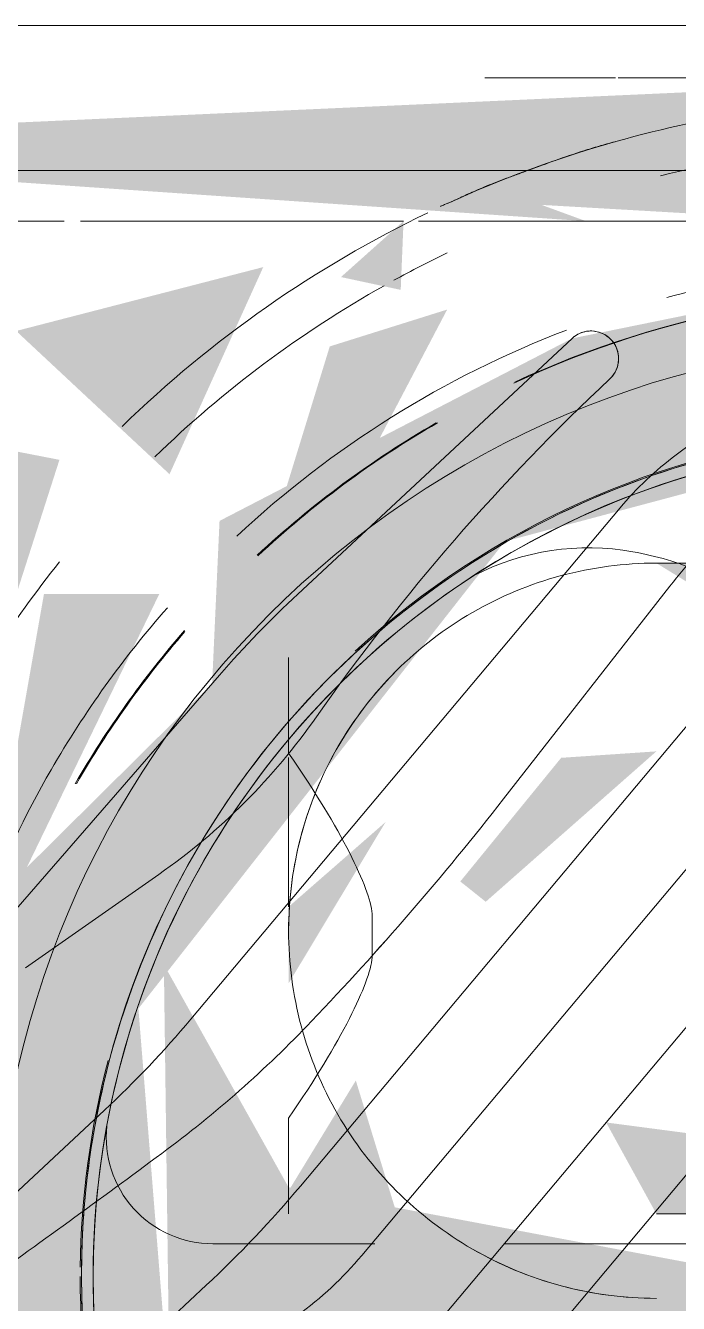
# Model space of a CAD drawing. Header units: metres. Extents: x 1 to 114, y -6 to 62.
# Drawn here: x 62.5624 to 62.5916, y 59.0197 to 59.0771 of the extents above; entities that cross this region are included whole.
import ezdxf

# ---------------------------------------------------------------- set-up
doc = ezdxf.new("R2010")
doc.units = ezdxf.units.M
doc.layers.add('ARQ_1100_BASE_TÉRREO_GARAGEM_dwg', color=7, linetype='Continuous', lineweight=5, true_color=0x767676)
doc.layers.add('KIRYA - PISO', color=7, linetype='Continuous', lineweight=5)
doc.layers.add('P-SANR-FIXT', color=7, linetype='Continuous', lineweight=5)

# ---------------------------------------------------------------- blocks, each defined once
blk = doc.blocks.new('Caixa Sifonada Montada_100x150x50 Completa e Antiespuma - Caixas e Ralos - Esgoto - MEP - Tigre - Porta-grelha e grelha quadrados brancos - 100x150x50-55786-PLANTA BAIXA GERAL')
at = {"layer": 'P-SANR-FIXT', "true_color": 0xe6e6e6, "transparency": 33554560}
for points in [[(-0.05524999999992247, -0.0552500000000091), (0.05525000000006108, -0.0552500000000091), (0.05025093390128409, 0.05524999999997444), (-0.05524999999992247, 0.0498129386913854), (-0.05032589929794226, 0.02353561123165687), (-0.04874999999993261, 0.02828070738214533), (-0.04429743871645082, 0.04874999999996726), (0.04875000000007122, 0.04437010283808709), (0.04338605976506274, -0.04875000000001924), (-0.04874999999993261, -0.0443197858726171), (-0.05327745455963172, -0.02368927295551316), (-0.05524999999992247, -0.02567852594009396), (-0.05524999999992247, -0.05387457643539911)], [(-0.03835352348523779, 0.00248924020403706), (-0.03390023198751196, -1.732587406877428e-14), (-0.001880018466449792, 0.002357468591068255), (0.003102852018237127, 0.02880878227659155), (0.01310454817832069, 0.03440593209102276), (-0.007789824069073257, 0.03412944922071338), (-0.01995439466627995, 0.0211467445615705), (-0.03032358361354986, 0.01553054617385183), (-0.03515944778499679, 0.01440969300050983), (-0.03783936793239546, 0.00440809485022769)], [(0.001914698749834133, 0.02395672763685648), (0.007895742725300534, 0.02579287782927354), (0.002946700659732915, 0.02880878227659155), (0.001914698749834133, 0.02552283971333909)], [(0.01225667260441678, 0.02880878227659155), (0.01950258137924425, 0.02445546353149444), (0.01569479363075802, 0.02880878227659155)], [(0.01592045772618549, 0.01996362254597634), (0.02267056563875763, 0.01230878227656931), (0.0223817459873073, 0.01657934717208577), (0.01683116972550142, 0.02110561927217023)], [(0.03112037293685417, 0.01230878227656931), (0.02849191451212141, 0.008023561945271058), (0.03112037293685417, 0.005519200792672246)]]:
    blk.add_hatch(color=254, dxfattribs=at).paths.add_polyline_path(points)
h = blk.add_hatch(color=254, dxfattribs=at)
h.paths.add_polyline_path([(0.04875000000007122, 0.04874999999996726), (0.04647000000005787, 0.01546594052438068), (0.04875000000007122, 0.02169418695583354), (0.04875000000007122, 0.04646999999997124)])
h.paths.add_polyline_path([(0.0111260466979461, 0.04874639560905253), (0.02803574585154029, 0.04691139991027958), (0.01693386547975783, 0.04874639560905253)])
h = blk.add_hatch(color=254, dxfattribs=at)
h.paths.add_polyline_path([(-0.04646999999991926, -0.03909157412342302), (-0.04142995070002244, -0.04094067143388357), (-0.03895021057008394, -0.03103226784029762), (-0.04479816114979199, -0.0318575312212462), (-0.04646999999991926, -0.03900394752263424)])
h.paths.add_polyline_path([(-0.04646999999991926, 0.04646999999997124), (-0.04093606639762879, 0.03810496623822874), (-0.03299512197246663, 0.03680857395686376), (-0.03567343194059035, 0.03925347404101336), (-0.04561047557766178, 0.04646999999997124)])
h.paths.add_polyline_path([(-0.04567707001213571, -0.04647000000002322), (-0.02472877075734996, -0.04219566895535072), (-0.03573260240738623, -0.03909157412342302), (-0.04429743871645082, -0.04544636478324797)])
h.paths.add_polyline_path([(-0.04536652043098616, 0.04646999999997124), (-0.02838469635372817, 0.04043506797985051), (-0.03421497220663546, 0.04375658778211928), (-0.04429743871645082, 0.04646999999997124)])
h.paths.add_polyline_path([(0.01705110000636951, 0.04589304032061132), (0.03117449009299371, 0.04547898674842682), (0.02345265593599229, 0.04646999999997124)])
h.paths.add_polyline_path([(0.02205536188282686, 0.04348311481504657), (0.03575717844280812, 0.03909157412337104), (0.03719406650809474, 0.04646999999997124), (0.02655096477870857, 0.04437010283808709)])
h.paths.add_polyline_path([(0.03279468775695505, -0.03705991051363831), (0.03839924547538017, -0.03450946586090377), (0.03432564337378694, -0.03514015289138633)])
h.paths.add_polyline_path([(0.0351129709235699, 0.03415287537117365), (0.04440810988360231, 0.02994684968535648), (0.04154062186717392, 0.04103305589788825), (0.03759399645100948, 0.03680857395686376)])
h.paths.add_polyline_path([(0.03707342059099902, -0.0316945492443108), (0.04172861048537025, -0.02823039041669267), (0.03951852768720424, -0.02862848192429497)])
h.paths.add_polyline_path([(0.04338605976506274, 0.02377875009399731), (0.04647000000005787, 0.02365178469280636), (0.04396055960423141, 0.02646051726966625)])
h = blk.add_hatch(color=254, dxfattribs=at)
h.paths.add_polyline_path([(-0.04106668244027169, 0.01562476760195968), (-0.03578826927877481, 0.01440969300050983), (-0.03915009264387836, 0.02076056537808422), (-0.03976214807195206, 0.01910915033442475)])
h.paths.add_polyline_path([(-0.03274269839024906, 0.03712510311725491), (-0.0199271185892881, 0.0330622962584479), (0.01112604669787679, 0.03554822045334595), (0.03209217877061406, 0.01910915033442475), (0.0371967095072217, -1.732587406877428e-14), (0.04445283994274755, 0.0001761263421199146), (0.04120787235584926, 0.01608778239823273), (0.03301560573891602, 0.03190784818669886), (0.02571085440446363, 0.03224039167052802), (0.01578510783764391, 0.0422459859208207), (-0.0005953162889087707, 0.04437010283808709), (-0.0175704378873013, 0.0402991409089218), (-0.03230791953478679, 0.03767029855765063)])
h = blk.add_hatch(color=254, dxfattribs=at)
h.paths.add_polyline_path([(-0.03852251937959927, 0.003307419395665011), (-0.03515944778499679, 0.01440969300050983), (-0.03783936793239546, 0.008496469810439613)])
h.paths.add_polyline_path([(-0.03994501342364197, 0.02169418695586819), (-0.03453875676060311, 0.02169418695586819), (-0.04114056349084663, 0.02537749277683451)])
h.paths.add_polyline_path([(-0.04591142143804218, 0.01791323310699932), (-0.03889751723559808, 0.0004590278886782471), (-0.04274855437619735, 0.01291937730571285), (-0.04526153642773311, 0.02076056537808422)])
h.paths.add_polyline_path([(-0.03678175282894518, 0.03206028904945738), (-0.03117449009287243, 0.0225725612596234), (-0.03390023198751196, 0.02851994816028873), (-0.03663452201077139, 0.03224491065594071)])
h.paths.add_polyline_path([(-0.03230791953478679, 0.03767029855765063), (-0.02413066532726439, 0.03680857395686376), (-0.03196128362652267, 0.03810496623822874)])
h.paths.add_polyline_path([(-0.02647953304008424, 0.04135254627638169), (-0.0175704378873013, 0.0402991409089218), (-0.02065785479275833, 0.04415611875915179)])
h.paths.add_polyline_path([(0.01449381783039248, 0.04199121280199516), (0.02973250586643912, 0.03461303547391199), (0.02973250586643912, 0.03978599712759338), (0.01578510783764391, 0.0422459859208207)])
h.paths.add_polyline_path([(0.02973250586643912, 0.02839360635748421), (0.04250246353498487, 0.02169418695583354), (0.04084790384055591, 0.02696149695413774), (0.03117449009299371, 0.02993711142370021), (0.03012037445186347, 0.02880878227659155)])
h.paths.add_polyline_path([(0.04443725866364407, -1.732587406877428e-14), (0.04647000000005787, 0.003858564742248063), (0.04445283994274755, 0.0001761263421199146)])
h = blk.add_hatch(color=254, dxfattribs=at)
h.paths.add_polyline_path([(0.001914698749834133, 0.0009220703205174232), (0.004097109700242482, -1.732587406877428e-14), (0.0167923985026282, 0.005519200792672246), (0.01112604669787679, 0.005358021697316144), (0.003102852018237127, 0.001494254777850892)])
h.paths.add_polyline_path([(0.001914698749834133, 0.004940957809677776), (0.004907229556755511, 0.006153471231881622), (0.006014370323293178, 0.01456304026276648), (0.001914698749834133, 0.01230878227656931), (0.001914698749834133, 0.008388843338699143)])
at = {"layer": 'P-SANR-FIXT'}
for p, q in [((0.05525000000000015, 0.05525000000000015), (0.05525000000000015, -0.05525000000000014)), ((0.04875000000000209, -0.04875000000000208), (0.04875000000000209, 0.04875000000000208)), ((0.04875000000000206, -0.0487500000000021), (0.04875000000000208, 0.0487500000000021)), ((4.297491275397416e-05, 0.04406642455358094), (0.006564575614952571, 0.03707286402126813)), ((0.006564575614952571, 0.03707286402126813), (4.297491275397416e-05, 0.04406642455358094)), ((-0.01059748748471956, 0.04247892921281459), (-0.001294434687923363, 0.03250262648582253)), ((-0.001294434687923364, 0.03250262648582253), (-0.01059748748471956, 0.04247892921281459)), ((0.01449381783031008, 0.0419912128020306), (0.02609340192223134, 0.031907848186739)), ((0.0171501279670243, 0.03462915107781794), (0.01296133858185062, 0.04061136228891511)), ((0.01296133858185062, 0.04061136228891511), (0.0171501279670243, 0.03462915107781794)), ((0.01064808556431217, 0.03319775777149823), (0.03360291905719501, 0.01393636545388429)), ((0.03360291905719501, 0.01393636545388429), (0.01064808556431217, 0.03319775777149823)), ((0.003156273643684712, 0.02827906198234374), (0.03028041998338155, 0.005519200792705358)), ((0.02973250586637965, 0.02839360635751879), (0.04120787235575649, 0.01608778239824563)), ((0.02630195315395661, 0.003493391460895222), (4.827905620386158e-05, 0.02552283971336842)), ((-0.00296959072705961, 0.02210147866658598), (0.02267056563869321, 0.0005868329167546305)), ((0.0300810736158464, 0.01170524058109765), (0.02053792281333339, 0.01916116713468693)), ((0.02053792281333339, 0.01916116713468693), (0.0300810736158464, 0.01170524058109765)), ((0.01879378599130868, -0.0017222877387185), (-0.003460956256300592, 0.01695165827319634)), ((-0.003460956256300592, 0.01695165827319634), (0.01879378599130868, -0.001722287738718498)), ((0.03597934791208988, 0.01142132330839851), (0.04421048250010902, 0.0003999424973142457)), ((0.04338605976500772, 0.001503833682144655), (0.03597934791208988, 0.01142132330839851))]:
    blk.add_line(p, q, dxfattribs=at)
at = {"layer": 'P-SANR-FIXT', "color": 8, "true_color": 0x737373}
for p, q in [((0.05525000000000013, -0.05525000000000012), (0.05525000000000013, 0.05525000000000014)), ((0.04647000000000127, 0.03887614746860665), (0.04647000000000127, 0.04630947985688261)), ((0.02609340192223134, 0.031907848186739), (0.01449381783031008, 0.0419912128020306)), ((0.04647000000000127, 0.0236517846926517), (0.04647000000000127, 0.03813915271403726)), ((0.03028041998338155, 0.005519200792705358), (0.003156273643684712, 0.02827906198234374)), ((0.04120787235575649, 0.01608778239824563), (0.02973250586637965, 0.02839360635751879)), ((4.827905620386158e-05, 0.02552283971336842), (0.02630195315395661, 0.00349339146089522)), ((0.04647000000000127, -0.0233235702750516), (0.04647000000000127, 0.0229775292373544)), ((0.02267056563869321, 0.0005868329167546305), (-0.00296959072705961, 0.02210147866658598)), ((0.0529, 0.01414213562376013), (0.0529, 0.02000000000004135))]:
    blk.add_line(p, q, dxfattribs=at)
at = {"layer": 'P-SANR-FIXT', "color": 253, "true_color": 0xacacac}
for p, q in [((0.04875000000000208, 0.04875000000000208), (0.04875000000000208, -0.04875000000000206)), ((0.04875000000000208, 0.0487500000000021), (0.04875000000000206, -0.0487500000000021)), ((0.04647000000000126, 0.04630947985688263), (0.04647000000000126, 0.03887614746860665)), ((0.04647000000000126, 0.03813915271403726), (0.04647000000000126, 0.02365178469265171)), ((0.04647000000000126, 0.02297752923735442), (0.04647000000000127, -0.02332357027505158)), ((0.0529, 0.008581273451449642), (0.0529, 0.0140240979259287)), ((0.0529, 0.008581273451449833), (0.0529, 0.01402409792592883))]:
    blk.add_line(p, q, dxfattribs=at)
at = {"layer": 'P-SANR-FIXT', "color": 8, "true_color": 0x737373}
for centre, radius, start, end in [((-8.206102464214382e-16, 0), 0.04999999999999579, 51.42857142857117, 63.12483450696435), ((-8.206102464214382e-16, 0), 0.04999999999999579, 51.42857142857117, 63.12483450696435), ((-8.206102464214382e-16, 0), 0.05199999999999916, 25.71428571428547, 44.23416636299847), ((-8.206102464214382e-16, 0), 0.04999999999999579, 29.3735107565565, 44.12890570594121), ((-8.206102464214382e-16, 0), 0.04999999999999579, 29.3735107565565, 44.12890570594121), ((-8.206102464214382e-16, 0), 0.04999999999999578, 25.71428571428547, 28.79538356005398), ((-8.206102464214382e-16, 0), 0.04999999999999578, 25.71428571428547, 28.79538356005398), ((0.1031261403671894, 0.1248692651104879), 0.1341455018119674, 229.1816304985123, 231.9999999999999), ((0.04030000054145121, 0.01524117823512679), 0.001241358062856883, 343.0345471033557, 13.01727355167845), ((-8.206102464214382e-16, 0), 0.0519999999999992, 1.39676931993284, 16.22866287705531)]:
    blk.add_arc(centre, radius, start, end, dxfattribs=at)
at = {"layer": 'P-SANR-FIXT'}
for centre, radius, start, end in [((0.4407105773874848, 0.3576712253319725), 0.5427813691821117, 215.4512623746664, 216.5416539309675), ((0.4407105773874848, 0.3576712253319725), 0.5427813691821108, 215.4512623746659, 216.541653930967), ((0.04028504415876354, 0.06851770965000181), 0.04610692264106368, 222.9999999999991, 229.9999999999995), ((0.04028504415876354, 0.06851770965000181), 0.04610692264106375, 222.9999999999996, 229.9999999999999), ((0.04664540227283578, 0.06563474881573159), 0.05229929422507491, 216.5416539309675, 226.3632609970252), ((0.04664540227283578, 0.06563474881573159), 0.05229929422507484, 216.541653930967, 226.3632609970247), ((0.04073667103632245, 0.05114462633525128), 0.02879385241572846, 215.0000000000042, 234.9999999999989), ((0.04073667103632245, 0.05114462633525128), 0.02879385241572841, 215.0000000000038, 234.9999999999984), ((0.03545825409081162, 0.06677506322811509), 0.0502529606363744, 222.9999999999994, 229.9999999999992), ((0.03545825409081162, 0.06677506322811509), 0.05025296063637448, 222.9999999999999, 229.9999999999997), ((-0.005614910454240975, -0.004568392617449039), 0.04833149301406964, 43.00000000000085, 48.99999999999992), ((-0.005614910454240975, -0.004568392617449039), 0.04833149301406955, 43.00000000000039, 48.99999999999945), ((0.01046612636206158, 0.03793834666722208), 0.01620729327831617, 216.0000000000003, 229.9999999999997), ((0.01046612636206158, 0.03793834666722208), 0.01620729327831614, 215.9999999999997, 229.9999999999992), ((0.1031261403671894, 0.1248692651104879), 0.1341455018119677, 226.3632609970252, 232.0000000000005), ((0.1031261403671894, 0.1248692651104879), 0.1341455018119674, 226.3632609970247, 229.1816304985123), ((-0.03137120643497246, -0.05183609514577867), 0.09692239550063549, 43.10364131006605, 54.99999999999877), ((-0.03137120643497246, -0.05183609514577867), 0.09692239550063565, 43.10364131006652, 54.99999999999923), ((0.04030000054145121, 0.01524117823512679), 0.001241358062856887, 223.1036413100665, 43.00000000000121), ((0.04030000054145121, 0.01524117823512679), 0.001241358062856878, 13.01727355167839, 43.00000000000047), ((0.04030000054145121, 0.01524117823512679), 0.001241358062856882, 223.1036413100661, 343.0345471033557), ((0.02396110491189699, 0.002445698807099751), 0.01500000000000002, 36.75360165203613, 50.00000000000058), ((0.02396110491189699, 0.002445698807099751), 0.01499999999999998, 36.75360165203566, 50.0000000000001), ((0.01329875084958541, -0.009775153012341775), 0.0272590107370028, 44.00000000000041, 52.00000000000028), ((0.01329875084958541, -0.009775153012341775), 0.02725901073700285, 44.00000000000088, 52.00000000000074)]:
    blk.add_arc(centre, radius, start, end, dxfattribs=at)
at = {"layer": 'P-SANR-FIXT', "color": 253, "true_color": 0xacacac}
for radius, start, end in [(0.05199999999999918, 16.2286628770553, 24.64269746832036), (0.04999999999999582, 6.491465150750823, 14.02474520730785), (0.04999999999999582, 6.491465150750823, 14.02474520730785)]:
    blk.add_arc((-8.206102464214382e-16, 0), radius, start, end, dxfattribs=at)
at = {"layer": 'P-SANR-FIXT', "color": 9, "true_color": 0xc9c9c9}
blk.add_open_spline([(0.04727460030794337, 0.02165899733884379), (0.0472261665012256, 0.02177204223688536), (0.04715893842889554, 0.02194281576235649), (0.04712275557485182, 0.02202873774709279), (0.04715925098906746, 0.02194223174295545), (0.04722662427087803, 0.02177110213584461), (0.04727509482183941, 0.02165791794208141)], degree=3, dxfattribs=at)
at = {"layer": 'P-SANR-FIXT', "color": 253, "true_color": 0xacacac}
for points, knots in [([(0.04839446548715974, 0.0190256592582739), (0.04833598559178817, 0.0191855140718662), (0.04822210689679149, 0.0194937803029663), (0.04799359168016305, 0.02006212605916307), (0.04772388693851575, 0.02067973901508226), (0.04744954126920214, 0.02126454637410706), (0.04732303411466113, 0.02154595244080221), (0.04727460030794337, 0.02165899733884379)], [0.3333333333333333, 0.3333333333333333, 0.3333333333333333, 0.3333333333333333, 0.3472222222222222, 0.361111111111111, 0.3888888888888888, 0.4166666666666666, 0.4444444444444444, 0.4444444444444444, 0.4444444444444444, 0.4444444444444444]), ([(0.04727509482183941, 0.02165791794208141), (0.04732356537280078, 0.02154473374831822), (0.04745007429483571, 0.02126312658037628), (0.04772431063189895, 0.02067842353040188), (0.04799393886807039, 0.02006105735772049), (0.04822246524518602, 0.01949279376592531), (0.04833638058191858, 0.0191844888903747), (0.04839489276789777, 0.01902457237321021)], [0.5555555555555556, 0.5555555555555556, 0.5555555555555556, 0.5555555555555556, 0.5833333333333334, 0.6111111111111112, 0.6388888888888888, 0.6527777777777777, 0.6666666666666666, 0.6666666666666666, 0.6666666666666666, 0.6666666666666666])]:
    blk.add_open_spline(points, degree=3, knots=knots, dxfattribs=at)
at = {"layer": 'P-SANR-FIXT', "color": 8, "true_color": 0x737373}
for points, knots in [([(0.05003283959606801, 0.01416739079555457), (0.04996828784343781, 0.01441012480013822), (0.04983767898159301, 0.01488631913277129), (0.04955826871365662, 0.01579900851361093), (0.04919397923887491, 0.01686529697682302), (0.04883724885436464, 0.01782852494892957), (0.04857298626902091, 0.01853465142141248), (0.04845294538253131, 0.01886580444468159), (0.04839446548715974, 0.0190256592582739)], [0.2222222222222222, 0.2222222222222222, 0.2222222222222222, 0.2222222222222222, 0.2361111111111111, 0.25, 0.2777777777777778, 0.3055555555555556, 0.3194444444444444, 0.3333333333333333, 0.3333333333333333, 0.3333333333333333, 0.3333333333333333]), ([(0.04839489276789777, 0.01902457237321021), (0.04845340495387698, 0.01886465585604573), (0.0485735383610612, 0.01853329466293841), (0.0488380886908067, 0.01782637617838283), (0.04919528684409499, 0.01686159494678193), (0.04956000183506879, 0.01579353114762654), (0.04983961280728889, 0.01487977253293958), (0.04997025630368068, 0.01440326532258855), (0.05003480443239472, 0.01416045004270159)], [0.6666666666666666, 0.6666666666666666, 0.6666666666666666, 0.6666666666666666, 0.6805555555555556, 0.6944444444444444, 0.7222222222222222, 0.75, 0.7638888888888888, 0.7777777777777778, 0.7777777777777778, 0.7777777777777778, 0.7777777777777778])]:
    blk.add_open_spline(points, degree=3, knots=knots, dxfattribs=at)
blk = doc.blocks.new('Antiespuma - Caixas e Ralos - Esgoto - MEP - Tigre - 100 mm-47694-PLANTA BAIXA GERAL')
at = {"layer": 'P-SANR-FIXT', "color": 8, "true_color": 0x747474}
for p, q in [((0.01194156194434838, 0.0321203729367368), (-0.01230878227656838, 0.03212037293673689)), ((-0.01230878227656838, 0.03212037293673689), (0.01194156194434838, 0.0321203729367368)), ((-0.02880878227656825, 0.02788936565669161), (-0.02880878227656825, 0.02564230633818559))]:
    blk.add_line(p, q, dxfattribs=at)
at = {"layer": 'P-SANR-FIXT', "color": 250, "true_color": 0x3c3c3c}
for p, q in [((-0.02880878227656825, 0.02564230633818559), (-0.02880878227656825, 0.02359571056919741)), ((-0.02880878227656825, 0.01669479363061865), (-0.02880878227656825, 0.02339254682829506))]:
    blk.add_line(p, q, dxfattribs=at)
at = {"layer": 'P-SANR-FIXT', "color": 250, "true_color": 0x3b3b3b}
blk.add_line((-0.02880878227656825, 0.02339254682830203), (-0.02880878227656825, 0.0166947936306287), dxfattribs=at)
at = {"layer": 'P-SANR-FIXT', "color": 250, "true_color": 0x121212}
blk.add_line((-0.02505878227656822, 0.01599772262249039), (-0.02505878227656821, 0.01638011930953457), dxfattribs=at)
at = {"layer": 'P-SANR-FIXT', "color": 28, "true_color": 0x0c0c0c}
for p, q in [((-0.02505878227656822, 0.01480634178390542), (-0.02505878227656822, 0.01599772262249039)), ((-0.02505878227656821, 0.01442394509686125), (-0.02505878227656822, 0.01480634178390542))]:
    blk.add_line(p, q, dxfattribs=at)
at = {"layer": 'P-SANR-FIXT', "color": 250, "true_color": 0x2e2e2e}
blk.add_line((-0.02880878227656825, 0.007208353837198073), (-0.02880878227656825, 0.005161758068209738), dxfattribs=at)
at = {"layer": 'P-SANR-FIXT', "color": 250, "true_color": 0x1f1f1f}
for p, q in [((-0.02880878227656825, 0.005161758068209738), (-0.02880878227656825, 0.002914698749703526)), ((-0.01230878227655035, 0.002914698749703526), (-0.004940957809680174, 0.002914698749703526))]:
    blk.add_line(p, q, dxfattribs=at)
at = {"layer": 'P-SANR-FIXT'}
for p, q in [((-0.0249462865905584, 0.001571335938490195), (-0.0322098595808246, 0.001571335938489652)), ((-0.03220985958082461, 0.001571335938489652), (-0.02494628659055841, 0.001571335938490195)), ((-0.008369236744789033, 0.001571335938491433), (-0.01913028840739804, 0.001571335938490629)), ((-0.01913028840739806, 0.001571335938490629), (-0.008369236744789043, 0.001571335938491433))]:
    blk.add_line(p, q, dxfattribs=at)
at = {"layer": 'P-SANR-FIXT', "color": 8, "true_color": 0x737373}
for centre, radius, start, end in [((-5.87822765685838e-05, 9.597339141510571e-05), 0.04549999999999994, 91.54132410817175, 104.9999999999997), ((-5.87822765685838e-05, 9.597339141510571e-05), 0.04549999999999998, 110.9744870647286, 133.0829566709726), ((-5.87822765685838e-05, 9.597339141510571e-05), 0.04424999999999989, 120.0000000000001, 132.9728812427818), ((1.935635288527075e-14, 9.597339141510584e-05), 0.04425000000000002, 119.9999999999996, 133.0257059093404), ((-5.87822765685838e-05, 9.597339141510571e-05), 0.04549999999999998, 138.7124554673168, 149.9999999999996), ((-5.87822765685838e-05, 9.597339141510571e-05), 0.04424999999999992, 139.0630898289561, 150.0000000000001), ((1.935635288527075e-14, 9.597339141510584e-05), 0.04425000000000002, 139.1267772646819, 149.9999999999997), ((-5.87822765685838e-05, 9.597339141510571e-05), 0.04549999999999997, 149.9999999999997, 158.8938331899275), ((-5.878227656869348e-05, 9.597339141510584e-05), 0.03810073611567388, 165.249061174129, 179.3697041273912), ((-5.87822765683087e-05, 9.597339141512276e-05), 0.03804618396163228, 164.9999999999999, 179.9999999999999), ((-5.878227656869348e-05, 9.597339141510584e-05), 0.03804618396163103, 164.9999999999999, 179.9999999999998), ((-5.878227656869348e-05, 9.597339141510584e-05), 0.03804618396163099, 165.0000000000003, 180.0000000000002)]:
    blk.add_arc(centre, radius, start, end, dxfattribs=at)
at = {"layer": 'P-SANR-FIXT'}
for centre, radius, start, end in [((1.935635288527075e-14, 9.597339141510584e-05), 0.04424999999999998, 0.8374883677664842, 115.0116445669317), ((-5.87822765685838e-05, 9.597339141510571e-05), 0.04424999999999989, 0.5609202052549556, 114.8629980434408), ((1.935635288527075e-14, 9.597339141510584e-05), 0.04199999999999993, 2.289999370653732e-13, 180), ((-5.878227656830306e-05, 9.597339141512276e-05), 0.03804618396163235, 359.9999999999996, 179.9999999999994), ((-5.87822765683087e-05, 9.597339141512276e-05), 0.03804618396163229, 60.00000000000014, 164.9999999999999), ((-5.878227656869348e-05, 9.597339141510584e-05), 0.03804618396163099, 60.00000000000009, 164.9999999999999), ((-5.878227656869348e-05, 9.597339141510584e-05), 0.03804618396163099, 60.00000000000054, 165.0000000000002), ((-5.878227656869348e-05, 9.597339141510584e-05), 0.03810073611567384, 59.99999999999989, 132.5345485463495), ((-5.878227656869137e-05, 9.597339141510584e-05), 0.0375228680086631, 7.124442486478279e-13, 180.0000000000002), ((-5.878227656869137e-05, 9.597339141510584e-05), 0.03752286800866315, 359.9999999999996, 179.9999999999998), ((-5.878227656865119e-05, 9.597339141547807e-05), 0.03752286800866309, 79.61776669315167, 123.0070390070299), ((-5.878227656866088e-05, 9.597339141547807e-05), 0.03752286800866306, 79.61776669315202, 123.0070390070303), ((-0.01534135672169559, 0.02149100004509125), 0.01131560322045434, 79.90202699741515, 117.1167505621282), ((-0.0153413567216956, 0.02149100004509125), 0.01131560322045434, 79.90202699741481, 117.1167505621278), ((-0.0158721860821935, 0.01851033025819357), 0.01434317191306751, 67.20036162444828, 79.90202699741518), ((-0.01587218608219351, 0.01851033025819357), 0.01434317191306749, 67.20036162444786, 79.9020269974148), ((-5.878227656865119e-05, 9.597339141547807e-05), 0.03752286800866311, 169.6177666931516, 213.0070390070294), ((-5.878227656866088e-05, 9.597339141547807e-05), 0.03752286800866312, 169.617766693152, 213.0070390070298), ((-0.03220985958082487, 0.006355280356562525), 0.004783944418073841, 173.9664457430341, 269.9999999999998), ((-0.03220985958082487, 0.006355280356562525), 0.004783944418073834, 173.9664457430337, 269.9999999999995), ((1.925483409189902e-14, 9.597339141510584e-05), 0.04199999999999994, 180, 297.6928516011199), ((-5.878227656869348e-05, 9.597339141510584e-05), 0.0381007361156739, 179.9999999999998, 209.9999999999997), ((-5.878227656830306e-05, 9.597339141512276e-05), 0.03804618396163235, 179.9999999999994, 359.9999999999986), ((-5.87822765683087e-05, 9.597339141512276e-05), 0.03804618396163235, 179.9999999999999, 224.9999999999994), ((-5.878227656869348e-05, 9.597339141510584e-05), 0.03804618396163105, 179.9999999999998, 224.9999999999997), ((-5.878227656869348e-05, 9.597339141510584e-05), 0.03804618396163105, 179.9999999999998, 224.9999999999998), ((-5.878227656869137e-05, 9.597339141510584e-05), 0.03752286800866309, 180.0000000000002, 359.9999999999994), ((-5.878227656869137e-05, 9.597339141510584e-05), 0.03752286800866315, 179.9999999999998, 359.9999999999992)]:
    blk.add_arc(centre, radius, start, end, dxfattribs=at)
at = {"layer": 'P-SANR-FIXT', "color": 8, "true_color": 0x747474}
for radius, start, end in [(0.01650019570166571, 104.9999999999998, 119.9999999999997), (0.01650019570166569, 89.9999999999998, 104.9999999999997), (0.01650019570166572, 119.9999999999997, 134.9999999999996)]:
    blk.add_arc((-0.01230878227656832, 0.01562017723507118), radius, start, end, dxfattribs=at)
at = {"layer": 'P-SANR-FIXT', "color": 250, "true_color": 0x3c3c3c}
for start, end in [(105.0000000000002, 120.0000000000001), (90.00000000000021, 105.0000000000002), (120.0000000000001, 135.0000000000001)]:
    blk.add_arc((-0.01230878227656832, 0.01562017723507118), 0.0165001957016657, start, end, dxfattribs=at)
at = {"layer": 'P-SANR-FIXT', "color": 250, "true_color": 0x3b3b3b}
for radius, start, end in [(0.01650019570166573, 134.9999999999996, 179.9999999999994), (0.0165001957016657, 135.0000000000001, 164.9999999999999), (0.01650019570166569, 165, 179.9999999999999), (0.0165001957016657, 209.9999999999989, 224.9999999999989), (0.0165001957016657, 239.9999999999988, 254.9999999999987), (0.0165001957016657, 254.9999999999988, 269.9999999999987)]:
    blk.add_arc((-0.01230878227656832, 0.01562017723507118), radius, start, end, dxfattribs=at)
at = {"layer": 'P-SANR-FIXT', "color": 251, "true_color": 0x585858}
for start, end in [(179.9999999999994, 194.9999999999993), (179.9999999999999, 194.9999999999994)]:
    blk.add_arc((-0.01230878227656832, 0.01562017723507118), 0.01650019570166572, start, end, dxfattribs=at)
at = {"layer": 'P-SANR-FIXT', "color": 252, "true_color": 0x909090}
for start, end in [(194.999999999999, 209.9999999999989), (224.9999999999989, 239.9999999999988)]:
    blk.add_arc((-0.01230878227656832, 0.01562017723507118), 0.0165001957016657, start, end, dxfattribs=at)
at = {"layer": 'P-SANR-FIXT', "color": 251, "true_color": 0x4a4a4a}
for start, end in [(194.9999999999994, 209.9999999999994), (224.9999999999993, 239.9999999999993)]:
    blk.add_arc((-0.01230878227656832, 0.01562017723507118), 0.01650019570166572, start, end, dxfattribs=at)
at = {"layer": 'P-SANR-FIXT', "color": 250, "true_color": 0x1f1f1f}
for start, end in [(209.9999999999994, 224.9999999999993), (239.9999999999992, 269.9999999999991)]:
    blk.add_arc((-0.01230878227656832, 0.01562017723507118), 0.01650019570166572, start, end, dxfattribs=at)
at = {"layer": 'P-SANR-FIXT', "color": 250, "true_color": 0x3c3c3c}
blk.add_open_spline([(-0.02608132615085325, 0.01912789585333513), (-0.02670632615085326, 0.02035000886783185), (-0.02761547819275826, 0.02186007439421426), (-0.02880878227656825, 0.02359571056919741)], degree=3, dxfattribs=at)
at = {"layer": 'P-SANR-FIXT', "color": 250, "true_color": 0x202020}
blk.add_open_spline([(-0.02505878227656821, 0.01638011930953451), (-0.02511547819275823, 0.01697162233622737), (-0.02545632615085324, 0.01790578283883841), (-0.02608132615085325, 0.01912789585333513)], degree=3, dxfattribs=at)
at = {"layer": 'P-SANR-FIXT', "color": 28, "true_color": 0x0a0a0a}
blk.add_open_spline([(-0.02608132615085334, 0.01167616855306049), (-0.02545632615085334, 0.01289828156755725), (-0.02511547819275829, 0.0138324420701683), (-0.0250587822765682, 0.01442394509686119)], degree=3, dxfattribs=at)
at = {"layer": 'P-SANR-FIXT', "color": 250, "true_color": 0x434343}
blk.add_open_spline([(-0.02880878227656825, 0.007208353837198073), (-0.02761547819275832, 0.00894399001218127), (-0.02670632615085335, 0.01045405553856373), (-0.02608132615085334, 0.01167616855306049)], degree=3, dxfattribs=at)
blk = doc.blocks.new('ARQ_1100_BASE_TÉRREO_GARAGEM_dwg-4178582-PLANTA BAIXA GERAL')
at = {"layer": 'KIRYA - PISO', "true_color": 0xaaaaaa}
h = blk.add_hatch(dxfattribs=at)
h.set_pattern_fill('FP_5', color=253, style=0, pattern_type=2)
h.set_pattern_definition([(0, (-4539.02, -1079.475), (0, 0.635), []), (90, (-4539.02, -1079.475), (-0.635, 3.888253587292846e-17), [])])
h.paths.add_polyline_path([(42.68579711689749, 57.72175086700879), (42.68579517903623, 57.83593547000349), (42.71078959110675, 57.83593586475045), (42.71078959110675, 57.86208236435875), (43.42079269342053, 57.87149790888776), (43.42079387181638, 57.8358318968572), (43.44579289068045, 57.85380648215328), (43.4457932398083, 57.8718293668075), (45.58579725586519, 57.87182936217876), (45.58579725586519, 58.82183775201378), (45.06078205541583, 58.82183775201378), (45.05508942959717, 58.82183775201378), (44.59696644716693, 58.82458874122025), (44.59760407131058, 58.92303182080711), (45.50277259493436, 58.92183775201379), (45.50825818163526, 59.1206377520138), (45.55277259493436, 59.1206377520138), (45.55277259493436, 58.92183775201379), (45.58579725586519, 58.92183775201379), (45.58579725586519, 59.17182936217893), (45.54709592068387, 59.16666506135891), (45.55243887256348, 59.15437262508505), (45.54942323002899, 59.1393377520138), (45.52619189687578, 59.12726129878204), (45.51009492540471, 59.13416008248414), (45.50277259493438, 59.15183775201378), (45.50612195983976, 59.17182936217893), (45.09842334011686, 59.17182936217893), (45.10523646739878, 59.15437262508506), (45.10523646739878, 59.11439637964751), (45.05880425652779, 59.1143980116679), (45.05880425652779, 59.17182936217893), (44.99562161911311, 59.17182936217893), (44.98760891831196, 59.07432936217891), (45.0359511910905, 59.07182936217892), (45.03345119109049, 58.96932936217893), (44.93095119109049, 58.97182936217892), (44.93095119109049, 59.00182936217893), (44.22797981478511, 59.00182936217893), (44.22513549080798, 58.96657936217895), (44.19671701074022, 58.96282936217892), (44.19840834072519, 58.92183661034561), (44.59582589041521, 58.91908676280733), (44.59180931015707, 58.89669751327587), (44.57223310508812, 58.89872677302914), (44.56480011584534, 58.9005812526765), (44.56904131009596, 58.89627081577255), (44.58808501945655, 58.88477870426891), (44.59267260493336, 58.87183775201379), (44.58535027446303, 58.85416008248413), (44.56767260493336, 58.84683775201378), (44.56269718290068, 58.84683775201378), (44.56803448102411, 58.83733665065302), (44.58017260493336, 58.84735795820117), (44.59610419609057, 58.84683775201378), (44.59580060809072, 58.82354146069935), (44.49423357364292, 58.82183775201378), (44.49420358179609, 58.82059538692915), (44.19629620942825, 58.82354031903115), (44.19462885439226, 58.82064254155228), (44.0587236497145, 58.82183775201378), (44.05773505536306, 58.72165776743741), (44.04581240282322, 58.66023618390639), (44.02306084601509, 58.61629025966051), (43.99457649257284, 58.58439810771502), (43.96293987208025, 58.5617546807469), (43.93837273967752, 58.5488584996744), (43.8950709228617, 58.53818210806109), (43.850458747199, 58.53818210806109), (43.80716892930022, 58.54884863906302), (43.75093916538156, 58.58439810771502), (43.72245509243384, 58.61629025966051), (43.70229487874674, 58.65340261136885), (43.69313692479498, 58.6775446807217), (43.68672437906337, 58.75194623329553), (43.68672437906337, 59.00182936217893), (43.19115620948228, 59.00182936217893), (43.18623006912306, 58.81420492670964), (43.18244840859261, 58.79122973591824), (43.18080373893195, 58.75030156363488), (42.81285792027579, 58.74569009552101), (42.81285792027579, 58.75029273970196), (42.81285792027579, 58.75194623315181), (42.81285792027579, 58.78771784852438), (42.79975137809138, 58.79122973591824), (42.78988868787703, 58.80109242613262), (42.78144906357746, 58.83596652942469), (42.78627869270893, 59.08967294521003), (42.80048132883683, 59.11320391051962), (42.80588871587642, 59.11989157143836), (42.5857972558652, 59.17182936217893), (42.5857972558652, 57.72175086700879)])
h.paths.add_polyline_path([(42.75076982302111, 57.87174729482), (42.71078959110675, 57.87175093675388), (42.71076982303661, 58.571602068962), (42.75077091158666, 58.57160093152428), (42.75078959109219, 57.87175207419254)])
h.paths.add_polyline_path([(42.83591864231428, 58.77340084327858), (43.15934286605875, 58.77340086709027), (43.15934289530927, 58.78279011161869), (42.83590622736241, 58.78279011161869)])
h.paths.add_polyline_path([(44.21526648173898, 58.84683732646737), (44.26104618295098, 58.84960124350386), (44.28401040211321, 58.85286613421859), (44.28390597291762, 58.89082193347965), (44.25171050665922, 58.89539925779813), (44.22518266536324, 58.88882055929761), (44.22789173632914, 58.8931966245645), (44.26539392577806, 58.88477870426891), (44.26940848344272, 58.8718366103456), (44.26104618295137, 58.85308244725313), (44.21673604248824, 58.84768846468838)])
h.paths.add_polyline_path([(44.1998062649839, 58.88951407969312), (44.19661367025866, 58.89348724544021), (44.19801886845314, 58.88951427987526)])
h.paths.add_polyline_path([(42.99144689525109, 58.89297916391003), (43.01152911357498, 58.90607285610367), (43.00539939187004, 58.90607285610367), (42.98633120958587, 58.90753026102786), (42.97258977930406, 58.91879147062678), (42.96793404132098, 58.93243652842737), (42.96168147337184, 58.93868477000951), (42.9555825031517, 58.92006913049869), (42.96459896898067, 58.90166068069512), (42.98324574672296, 58.89299590375781), (42.98984969631971, 58.89298242404696)])
h.paths.add_polyline_path([(42.99762454409488, 58.91453061350062), (43.01519987619621, 58.92788729362656), (43.01253226990897, 58.93602291285231), (42.99762454409488, 58.9485249936739), (42.98260469157188, 58.94846014587225), (42.97989037411974, 58.92827076217568), (42.98984969631971, 58.91775106089447), (42.99693781130367, 58.91481506753644)])
h.paths.add_polyline_path([(44.14895340187775, 58.92183775201379), (44.14705128884504, 58.96657936217895), (44.11747981478512, 58.96657936217895), (44.11747981478512, 59.00182936217893), (44.0587236497145, 59.00182936217893), (44.0587236497145, 58.92183775201379), (44.14705128884504, 58.92183775201379)])
h.paths.add_polyline_path([(44.21904741735152, 58.97535936217896), (44.21604860988617, 58.98039941147886), (44.21776206933762, 58.97656417905269)])
h.paths.add_polyline_path([(44.94082490779953, 59.01311156429206), (44.94304934782161, 59.01665298127687), (44.94063418406581, 59.01413599635355)])
h.paths.add_polyline_path([(44.10103706656351, 59.04182936217892), (44.11747981478512, 59.04182936217892), (44.11747981478512, 59.07707936217894), (44.15887512794615, 59.07707936217894), (44.16410260820378, 59.07707936217894), (44.18135702136643, 59.07707936217894), (44.18689026482782, 59.07707936217894), (44.22797981478511, 59.07707936217894), (44.22797981478511, 59.04182936217892), (44.93095119109049, 59.04182936217892), (44.93345119109048, 59.07432936217891), (44.97929240208735, 59.07432936217891), (44.97128173123392, 59.17182936217893), (44.89848001022895, 59.17182936217893), (44.90529313753272, 59.15437469952785), (44.90529313753272, 59.11437583650813), (44.85823785376765, 59.11440060987961), (44.85823785376765, 59.17182936217893), (43.50449659810019, 59.16874148446214), (43.49272401438893, 59.16172694589024), (43.47376900869237, 59.17182991563374), (43.38579763253716, 59.17182991563374), (43.18244840859261, 59.11661831597497), (43.18762067557634, 59.08967294521006), (43.19115620948228, 59.08967294521006), (43.19115620948228, 59.04182936217892), (43.6846456100914, 59.04663327741223), (43.6745000384382, 59.06521542194394), (43.67288453306968, 59.07273263973529), (43.67755213851179, 59.14195741022654), (43.69959247155979, 59.15719831055187), (43.70772401438892, 59.15953766956692), (44.05514375504855, 59.15470954544406), (44.07070828796295, 59.13146139913064), (44.07256349570817, 59.10255462287282), (44.06948742961776, 59.05841918761516), (44.06096296796106, 59.04182936217892), (44.08579725586518, 59.04182936217892)])
h.paths.add_polyline_path([(44.12903126528422, 59.04343736932699), (44.12744748467227, 59.05300385227187), (44.12835971194701, 59.0470456984359)])
h.paths.add_polyline_path([(44.13577698022752, 59.05470944016136), (44.13592124082823, 59.05942335862989), (44.13538745516988, 59.05523344165292)])
h.paths.add_polyline_path([(44.14855992403175, 59.0649034976768), (44.14418645204744, 59.06623747206248), (44.14720909323584, 59.06521542194394)])
h.paths.add_polyline_path([(43.57272401438893, 59.10941226513341), (43.55964511045504, 59.11989157143836), (43.55780691734324, 59.1243293621791), (43.56217603391228, 59.13487734265574), (43.57272401438893, 59.13924645922481), (43.58327199486556, 59.13487734265574), (43.58535231707427, 59.11880372379279), (43.57977589003298, 59.11233324766533)])
h.paths.add_polyline_path([(43.17326067448519, 59.11989157143836), (43.18244840859261, 59.12030833085586), (43.38579763253716, 59.17182991563374), (42.5857972558652, 59.17182936217893), (42.83160855221914, 59.12144794510642), (42.99711243996879, 59.12702787430783), (43.02048085905382, 59.14307578531714), (43.04210869926454, 59.12144794510642), (43.15938120958589, 59.11989157143836)])
h.paths.add_polyline_path([(42.98633120958587, 59.12990492670956), (42.96701269306009, 59.1447285458075), (42.97218907396215, 59.16404706233311), (42.98664435931754, 59.16982101849187), (43.00365171766156, 59.15990492670958), (42.99934476183822, 59.13559797088624), (42.98987943814495, 59.13037205986134)])
h.paths.add_polyline_path([(43.51167902008552, 59.13304063826705), (43.50726477483859, 59.15761438449293), (43.51167902008552, 59.15586944447071), (43.51167902008552, 59.13487734265574)])
h.paths.add_polyline_path([(43.47376900869237, 59.13304063826705), (43.47723567151591, 59.1602365084371), (43.4809514306777, 59.149954362179), (43.47576900869237, 59.13775039326239)])

msp = doc.modelspace()

# ---------------------------------------------------------------- block references
at = {"layer": 'ARQ_1100_BASE_TÉRREO_GARAGEM_dwg', "color": 253, "true_color": 0xaaaaaa}
msp.add_blockref('ARQ_1100_BASE_TÉRREO_GARAGEM_dwg-4178582-PLANTA BAIXA GERAL', (18.43023242750974, 0), dxfattribs=at)
at = {"layer": 'P-SANR-FIXT', "color": 9, "true_color": 0xbbbbbb, "rotation": 89.99999999999908}
msp.add_blockref('Caixa Sifonada Montada_100x150x50 Completa e Antiespuma - Caixas e Ralos - Esgoto - MEP - Tigre - Porta-grelha e grelha quadrados brancos - 100x150x50-55786-PLANTA BAIXA GERAL', (62.60296224229482, 59.02182936217888), dxfattribs=at)
at = {"layer": 'P-SANR-FIXT'}
msp.add_blockref('Antiespuma - Caixas e Ralos - Esgoto - MEP - Tigre - 100 mm-47694-PLANTA BAIXA GERAL', (62.60296224229478, 59.02082936217894), dxfattribs=at)

doc.saveas('drawing.dxf')
